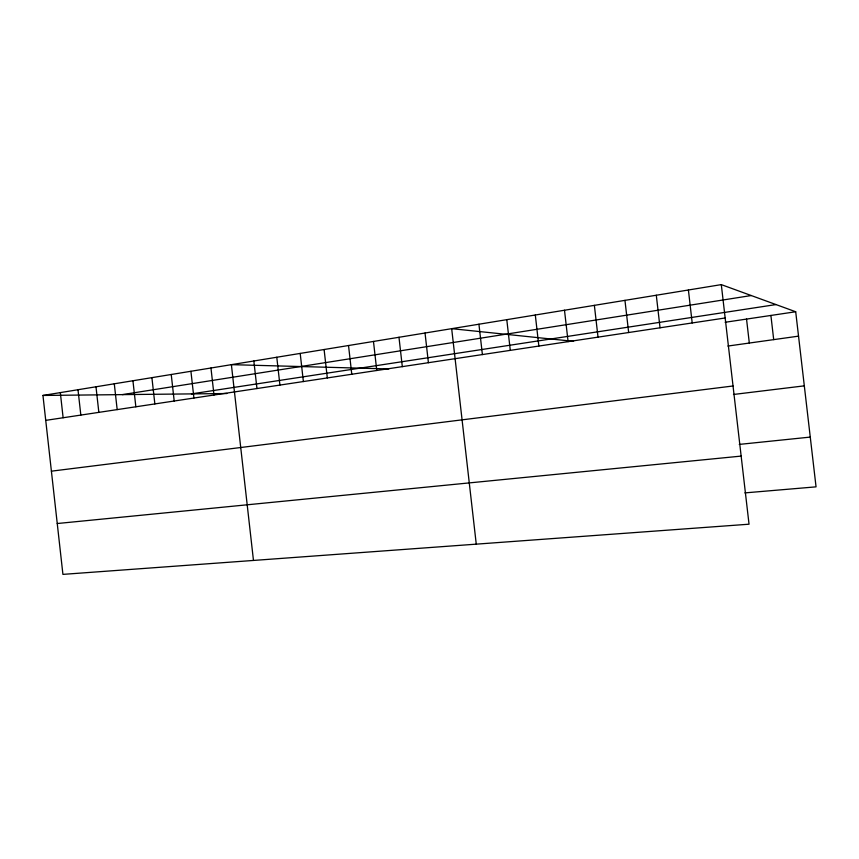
<?xml version="1.0" encoding="UTF-8"?>
<svg xmlns="http://www.w3.org/2000/svg" width="859" height="859" viewBox="0 0 859 859"><rect width="100%" height="100%" fill="white"/><g stroke="black" fill="none" stroke-linecap="round" stroke-linejoin="round"><path stroke-width="1.29" d="M721.302 284.619L749.037 524.205L62.922 574.381L42.95 395.451L721.302 284.619L795.702 311.753L816.05 486.849L744.882 492.894M122.332 394.625L751.249 295.539M191.407 393.905L776.01 304.569M45.731 420.373L725.168 317.98M725.125 322.275L795.702 311.753M727.884 346.048L798.537 336.148M51.4 471.172L733.038 385.981M733.489 394.474L804.314 385.852M739.266 444.404L810.262 437.091M57.242 523.528L741.156 456.097M42.95 395.451L226.83 393.529M388.794 368.941L231.382 364.656L253.469 560.444M573.554 341.345L451.673 328.664L476.262 544.155M770.899 315.446L773.701 339.627M746.535 319.086L749.316 343.042M688.403 289.988L692.204 322.952M656.297 295.238L660.045 327.794M624.955 300.36L628.659 332.53M594.364 305.353L598.025 337.147M564.492 310.239L568.1 341.657M535.307 315.006L538.861 346.059M506.789 319.666L510.3 350.365M478.925 324.219L482.393 354.574M425.033 333.024L428.416 362.702M398.973 337.276L402.313 366.643M373.472 341.442L376.779 370.487M348.529 345.522L351.782 374.256M324.101 349.516L327.322 377.939M300.199 353.414L303.377 381.546M276.781 357.247L279.927 385.079M253.845 360.995L256.959 388.547M210.96 367.996L213.998 395.022M190.913 371.271L193.919 398.05M171.231 374.492L174.205 401.013M151.903 377.649L154.856 403.934M132.93 380.752L135.851 406.801M114.29 383.79L117.178 409.614M95.983 386.786L98.849 412.374M77.997 389.728L80.832 415.09M60.323 392.617L63.126 417.753"/></g></svg>
